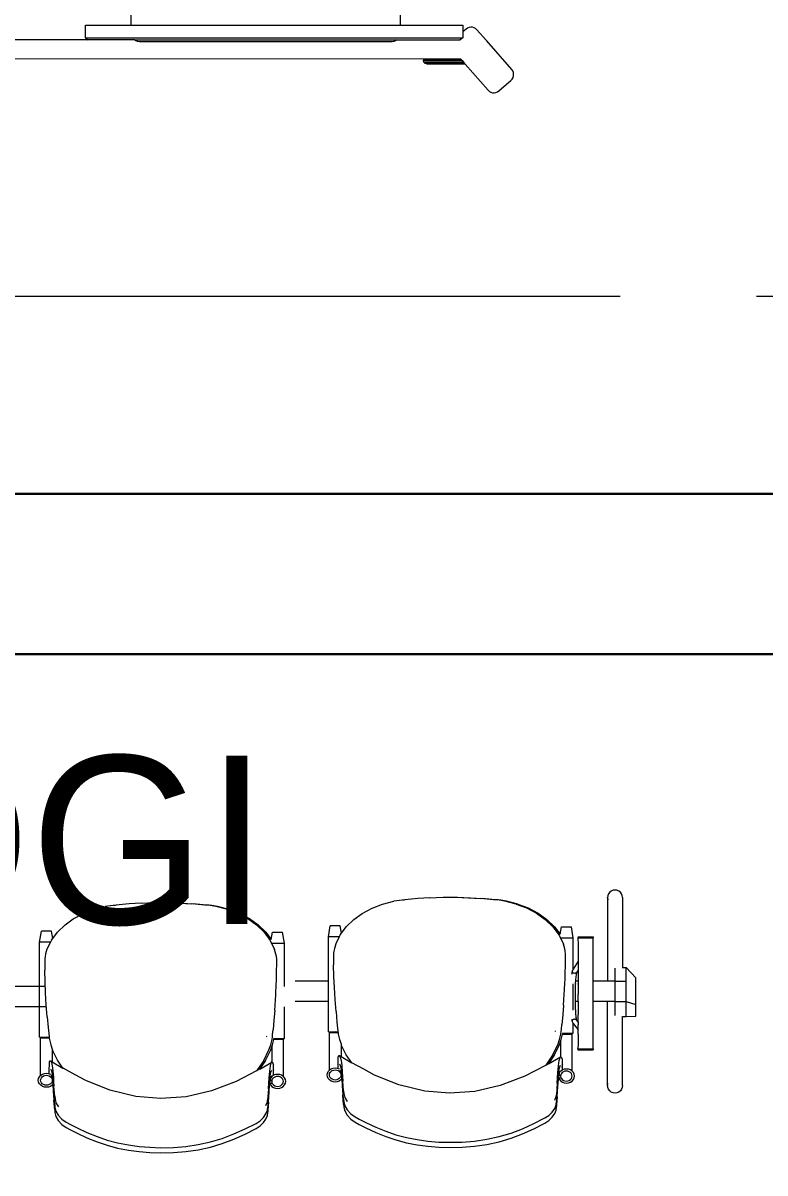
# Model space of a CAD drawing. Header units: millimetres. Extents: x -280308 to 6402717, y -14 to 2073074.
# Drawn here: x -2904 to -1432, y 342634 to 344916 of the extents above; entities that cross this region are included whole.
import ezdxf
from ezdxf.enums import TextEntityAlignment as Align

# ---------------------------------------------------------------- set-up
doc = ezdxf.new("R2010")
doc.units = ezdxf.units.MM
doc.linetypes.add('ACAD_ISO08W100', pattern=[36, 24, -3, 6, -3])
doc.linetypes.add('DASHED2', pattern=[0.375, 0.25, -0.125])
doc.layers.get('0').update_dxf_attribs({"lineweight": 0})
doc.layers.add('-P-ABK', color=7, linetype='Continuous', lineweight=30, true_color=0x05ffff)
doc.layers.add('P-AKT', color=7, linetype='Continuous', lineweight=30, true_color=0xfe0101)
for name, color, linetype, lineweight in [('A-ANNOTATION', 144, 'Continuous', 0), ('A-Furn', 250, 'Continuous', 0), ('A-FURN-EQPM', 177, 'Continuous', 0)]:
    doc.layers.add(name, color=color, linetype=linetype, lineweight=lineweight)
doc.layers.add('A-TEXT', color=254, linetype='Continuous')
doc.styles.add('Annotative', font='arial.ttf', dxfattribs={"height": 1.25})
doc.styles.get("Standard").update_dxf_attribs({"font": 'arial.ttf'})

# ---------------------------------------------------------------- blocks, each defined once
blk = doc.blocks.new('*U539')
at = {"layer": 'A-ANNOTATION', "linetype": 'ACAD_ISO08W100', "ltscale": 0.25}
blk.add_lwpolyline([(0, -7.6411), (0, -228.3482)], dxfattribs=at)
at = {"layer": 'A-TEXT'}
blk.add_attdef('N', text='', height=0.9, dxfattribs=at).set_placement((0, 2.75), align=Align.MIDDLE_CENTER)
blk = doc.blocks.new('A$Cf37525da')
at = {"color": 124, "xscale": -360.0000000000001, "yscale": 360.0000000000001, "zscale": 360.0000000000001, "rotation": 270}
blk.add_blockref('*U539', (4643.8, -5900), dxfattribs=at)
blk = doc.blocks.new('A$C89b419f8')
at = {"color": 0, "linetype": 'ByBlock', "lineweight": -2}
for p, q in [((597.2, 268), (597.2, 240.9)), ((1130.4, 240.9), (1130.4, 268)), ((425.8, 210), (444.7, 231.6)), ((444.7, 231.6), (447.3, 233.9)), ((447.3, 233.9), (450.3, 235.6)), ((450.3, 235.6), (453.5, 236.6)), ((453.5, 236.6), (456.9, 236.8)), ((456.9, 236.8), (460.2, 236.3)), ((460.2, 236.3), (463.4, 235)), ((463.4, 235), (466.3, 233)), ((466.3, 233), (472.7, 227.4)), ((597.2, 240.9), (472.7, 240.9)), ((472.7, 240.9), (472.7, 227.4)), ((1130.4, 240.9), (597.2, 240.9)), ((1221.1, 240.9), (1130.4, 240.9)), ((1221.1, 215.5), (1221.1, 240.9)), ((375.7, 152.7), (425.2, 209.3)), ((425.2, 209.4), (425.8, 210)), ((425.3, 209.4), (425.2, 209.4)), ((425.2, 209.3), (425.2, 209.4)), ((425.2, 209.3), (425.3, 209.4)), ((425.3, 209.4), (425.8, 210)), ((472.7, 227.4), (472.7, 215.5)), ((472.7, 215.5), (478, 211.3)), ((1221.1, 215.5), (472.7, 215.5)), ((603.3, 211.3), (478, 211.3)), ((603.3, 211.3), (606.1, 209.5)), ((1124.3, 211.3), (603.3, 211.3)), ((606.1, 209.5), (609.5, 208.3)), ((609.5, 208.3), (613.1, 207.9)), ((613.1, 207.9), (1114.4, 207.9)), ((1114.4, 207.9), (1118.1, 208.3)), ((1118.1, 208.3), (1121.5, 209.5)), ((1121.5, 209.5), (1124.3, 211.3)), ((1124.3, 211.3), (1215.8, 211.3)), ((1216.2, 211.6), (1215.8, 211.3)), ((1221.1, 215.5), (1216.2, 211.6)), ((1216.2, 211.6), (1687.4, 211.6)), ((467.8, 163.1), (422.7, 111.6)), ((468.5, 163.9), (467.8, 163.1)), ((467.8, 163.1), (535.9, 163.1)), ((469.3, 164.8), (468.5, 163.9)), ((536.3, 163.9), (468.5, 163.9)), ((471.3, 167.1), (469.3, 164.8)), ((469.3, 164.8), (547.7, 164.8)), ((474.1, 170.3), (471.3, 167.1)), ((471.3, 167.1), (550, 167.1)), ((476.9, 173.5), (474.1, 170.3)), ((474.1, 170.3), (550.9, 170.3)), ((476.9, 173.5), (550, 173.5)), ((535.9, 163.1), (536.3, 163.9)), ((544.5, 163.9), (536.3, 163.9)), ((544.5, 163.9), (547.7, 164.8)), ((547.7, 164.8), (550, 167.1)), ((550, 173.5), (1691.4, 173.6)), ((550.9, 170.3), (550, 173.5)), ((550, 167.1), (550.9, 170.3)), ((371.9, 143.3), (372.4, 146.6)), ((372.2, 139.9), (371.9, 143.3)), ((373.1, 136.7), (372.2, 139.9)), ((372.4, 146.6), (373.7, 149.8)), ((373.7, 149.8), (375.7, 152.7)), ((374.8, 133.7), (373.1, 136.7)), ((377.2, 131.1), (374.8, 133.7)), ((401.1, 110.1), (377.2, 131.1)), ((404, 108.1), (401.1, 110.1)), ((407.2, 106.9), (404, 108.1)), ((410.5, 106.3), (407.2, 106.9)), ((413.9, 106.6), (410.5, 106.3)), ((417.1, 107.5), (413.9, 106.6)), ((420.1, 109.2), (417.1, 107.5)), ((422.7, 111.6), (420.1, 109.2))]:
    blk.add_line(p, q, dxfattribs=at)
blk = doc.blocks.new('kursi 2')
at = {"color": 0, "linetype": 'ByBlock', "lineweight": -2}
for p, q in [((149076.5, 69355.9), (149097.4, 69375.4)), ((149150.1, 69375.4), (149097.4, 69375.4)), ((149144, 69355.9), (149150.1, 69375.4)), ((149173.2, 69375.4), (149150.1, 69375.4)), ((149173.8, 69355.9), (149173.2, 69375.4)), ((148925, 69341.4), (148923.5, 69337.8)), ((148927.4, 69344.5), (148925, 69341.4)), ((148930.5, 69346.9), (148927.4, 69344.5)), ((148934.1, 69348.4), (148930.5, 69346.9)), ((148938, 69348.9), (148934.1, 69348.4)), ((148938, 69348.9), (149076.5, 69348.9)), ((149076.5, 69348.9), (149076.5, 69355.9)), ((149104, 69355.9), (149076.5, 69355.9)), ((149076.5, 69348.3), (149076.5, 69348.9)), ((149144, 69355.9), (149104, 69355.9)), ((149104, 69333.9), (149104, 69355.9)), ((149144, 69333.9), (149144, 69355.9)), ((149173.8, 69355.9), (149144, 69355.9)), ((149173.8, 69348.9), (149173.7, 69348.9)), ((149173.8, 69348.9), (149173.8, 69355.9)), ((149311, 69348.9), (149173.8, 69348.9)), ((149173.8, 69346.9), (149173.8, 69347)), ((149311, 69348.9), (149314.9, 69348.4)), ((149314.9, 69348.4), (149318.5, 69346.9)), ((149318.5, 69346.9), (149321.6, 69344.5)), ((149321.6, 69344.5), (149324, 69341.4)), ((149324, 69341.4), (149325.5, 69337.8)), ((148923.5, 69337.8), (148923, 69333.9)), ((148923, 69333.9), (148923.5, 69330)), ((148923.5, 69330), (148925, 69326.4)), ((148925, 69326.4), (148927.4, 69323.3)), ((148927.4, 69323.3), (148930.5, 69320.9)), ((148930.5, 69320.9), (148934.1, 69319.4)), ((148934.1, 69319.4), (148938, 69318.9)), ((148934.7, 69319.4), (148938.3, 69318.9)), ((148938.3, 69318.9), (148938, 69318.9)), ((148938.3, 69318.9), (148938.5, 69318.9)), ((148938.3, 69318.9), (148938.3, 69318.9)), ((148938.5, 69318.9), (148942.4, 69319.4)), ((148938.5, 69318.9), (148941.9, 69319.4)), ((148938.5, 69318.9), (149104, 69318.9)), ((149104, 69333.9), (149077.8, 69333.9)), ((149144, 69333.9), (149104, 69333.9)), ((149104, 69333.9), (149104, 69318.9)), ((149104, 69318.9), (149104, 69290.5)), ((149144, 69333.9), (149144, 69318.9)), ((149172.1, 69333.9), (149144, 69333.9)), ((149144, 69318.9), (149144, 69290.5)), ((149310.5, 69318.9), (149144, 69318.9)), ((149310.5, 69318.9), (149306.6, 69319.4)), ((149310.5, 69318.9), (149307.1, 69319.4)), ((149310.5, 69318.9), (149310.7, 69318.9)), ((149314.4, 69319.4), (149310.7, 69318.9)), ((149311, 69318.9), (149310.7, 69318.9)), ((149310.7, 69318.9), (149310.7, 69318.9)), ((149314.9, 69319.4), (149311, 69318.9)), ((149318.5, 69320.9), (149314.9, 69319.4)), ((149321.6, 69323.3), (149318.5, 69320.9)), ((149324, 69326.4), (149321.6, 69323.3)), ((149325.5, 69330), (149324, 69326.4)), ((149325.5, 69337.8), (149326, 69333.9)), ((149326, 69333.9), (149325.5, 69330)), ((149016.1, 69290.4), (149016.2, 69290.4)), ((149016.1, 69260.5), (149016.1, 69290.4)), ((149016.3, 69290.4), (149016.2, 69290.4)), ((149016.3, 69290.4), (149016.5, 69290.4)), ((149016.5, 69290.4), (149016.7, 69290.4)), ((149017.3, 69290.3), (149016.7, 69290.4)), ((149017.3, 69290.3), (149017.6, 69290.3)), ((149029.4, 69290.4), (149017.6, 69290.3)), ((149017.6, 69260.5), (149017.6, 69290.3)), ((149104, 69290.5), (149029.4, 69290.4)), ((149144, 69290.5), (149104, 69290.5)), ((149238, 69290.4), (149144, 69290.5)), ((149238, 69290.4), (149238.6, 69290.4)), ((149238, 69260.5), (149238, 69290.4)), ((149238.6, 69290.4), (149239.1, 69290.4)), ((149239.4, 69290.3), (149239.1, 69290.4)), ((149239.4, 69290.4), (149239.7, 69290.3)), ((149239.4, 69290.3), (149239.4, 69290.4)), ((149239.7, 69290.3), (149239.8, 69290.3)), ((149239.8, 69260.4), (149239.8, 69290.3)), ((149018.1, 69251.1), (148996.1, 69247.3)), ((149016.2, 69260.5), (149016.1, 69260.5)), ((149016.2, 69260.5), (149016.3, 69260.5)), ((149016.2, 69260.5), (149016.2, 69260.5)), ((149016.3, 69260.5), (149016.5, 69260.5)), ((149016.5, 69260.5), (149016.7, 69260.5)), ((149016.7, 69260.5), (149016.8, 69260.5)), ((149016.8, 69260.5), (149017.1, 69260.5)), ((149017.1, 69260.5), (149017.3, 69260.4)), ((149017.3, 69260.4), (149017.6, 69260.5)), ((149017.6, 69260.5), (149017.8, 69260.4)), ((149017.8, 69260.4), (149018.9, 69260.4)), ((149080.3, 69251.1), (149018.1, 69251.1)), ((149018.1, 69226.2), (149018.1, 69251.1)), ((149018.9, 69260.4), (149029.4, 69260.5)), ((149029.4, 69260.5), (149030.8, 69260.5)), ((149030.8, 69260.5), (149049, 69260.5)), ((149049, 69260.5), (149050, 69260.5)), ((149050, 69260.5), (149063.9, 69260.5)), ((149063.9, 69260.5), (149063.9, 69260.5)), ((149063.9, 69260.5), (149080.3, 69251.1)), ((149063.9, 69260.5), (149068.8, 69260.5)), ((149069.6, 69260.5), (149068.8, 69260.5)), ((149069.6, 69260.5), (149081.8, 69260.6)), ((149080.3, 69251.1), (149082.7, 69249.8)), ((149081.8, 69260.6), (149081.8, 69260.5)), ((149081.8, 69260.5), (149089, 69260.6)), ((149081.8, 69260.5), (149086.2, 69258)), ((149083.6, 69249.4), (149082.7, 69249.8)), ((149086.4, 69250), (149085.5, 69249.5)), ((149086.2, 69258), (149086.9, 69257.8)), ((149086.2, 69258), (149086.6, 69257.8)), ((149087.2, 69250.7), (149086.4, 69250)), ((149086.6, 69257.8), (149087.3, 69257.1)), ((149086.9, 69257.8), (149088.4, 69257.3)), ((149087.8, 69251.7), (149087.2, 69250.7)), ((149087.3, 69257.1), (149087.9, 69256.2)), ((149088.2, 69252.8), (149087.8, 69251.7)), ((149087.9, 69256.2), (149088.2, 69255.1)), ((149088.2, 69255.1), (149088.3, 69254)), ((149088.3, 69254), (149088.2, 69252.8)), ((149088.4, 69257.3), (149090.2, 69257)), ((149089.5, 69260.5), (149089, 69260.6)), ((149089.5, 69260.5), (149104, 69260.6)), ((149090.2, 69257), (149092.2, 69256.6)), ((149092.2, 69256.6), (149094.5, 69256.3)), ((149094.5, 69256.3), (149096.9, 69256)), ((149096.9, 69256), (149099.6, 69255.7)), ((149099.6, 69255.7), (149102.5, 69255.5)), ((149102.5, 69255.5), (149104, 69255.4)), ((149104, 69260.6), (149104, 69255.4)), ((149104, 69260.6), (149109.3, 69260.6)), ((149104, 69255.4), (149105.4, 69255.3)), ((149108.5, 69255.2), (149105.4, 69255.3)), ((149108.5, 69255.2), (149111.5, 69255.1)), ((149161.2, 69251.1), (149109.1, 69251.1)), ((149109.5, 69260.6), (149109.3, 69260.6)), ((149109.5, 69260.6), (149129.6, 69260.6)), ((149111.5, 69255.1), (149114.8, 69255.1)), ((149114.8, 69255.1), (149144, 69255.1)), ((149129.6, 69260.6), (149129.7, 69260.6)), ((149144, 69260.6), (149129.7, 69260.6)), ((149144, 69260.6), (149144, 69255.1)), ((149144, 69260.6), (149149.6, 69260.5)), ((149144, 69255.1), (149155.7, 69255.1)), ((149149.6, 69260.5), (149150, 69260.6)), ((149150, 69260.6), (149169.6, 69260.5)), ((149155.7, 69255.1), (149158.9, 69255.1)), ((149158.9, 69255.1), (149161.8, 69255.2)), ((149161.8, 69255.2), (149164.8, 69255.3)), ((149164.8, 69255.3), (149167.6, 69255.5)), ((149167.6, 69255.5), (149170.3, 69255.7)), ((149169.6, 69260.5), (149170.2, 69260.6)), ((149185.6, 69260.5), (149170.2, 69260.6)), ((149170.3, 69255.7), (149172.9, 69256)), ((149172.9, 69256), (149175.2, 69256.3)), ((149175.2, 69256.3), (149177.3, 69256.6)), ((149177.3, 69256.6), (149179.2, 69257)), ((149179.2, 69257), (149180.8, 69257.3)), ((149179.5, 69254.7), (149179.4, 69253.5)), ((149179.4, 69253.5), (149179.6, 69252.3)), ((149179.9, 69255.8), (149179.5, 69254.7)), ((149179.6, 69252.3), (149180, 69251.2)), ((149180.4, 69256.7), (149179.9, 69255.8)), ((149180, 69251.2), (149180.6, 69250.3)), ((149181.2, 69257.3), (149180.4, 69256.7)), ((149180.6, 69250.3), (149181.4, 69249.5)), ((149180.8, 69257.3), (149181.5, 69257.6)), ((149181.2, 69257.3), (149181.5, 69257.6)), ((149181.5, 69257.6), (149185.6, 69260.5)), ((149185.1, 69249.3), (149187.6, 69251.1)), ((149185.6, 69260.5), (149189.3, 69260.5)), ((149185.6, 69260.5), (149185.6, 69260.5)), ((149187.6, 69251.1), (149200.5, 69260.5)), ((149206.8, 69251.1), (149187.6, 69251.1)), ((149189.3, 69260.5), (149190.2, 69260.5)), ((149200.5, 69260.5), (149190.2, 69260.5)), ((149200.6, 69260.5), (149200.5, 69260.5)), ((149208.7, 69260.5), (149200.6, 69260.5)), ((149206.8, 69230.1), (149206.8, 69251.1)), ((149208.7, 69260.5), (149209.9, 69260.5)), ((149209.9, 69260.5), (149227.6, 69260.5)), ((149227.6, 69260.5), (149229.2, 69260.5)), ((149229.2, 69260.5), (149236.5, 69260.4)), ((149236.5, 69260.4), (149237.3, 69260.4)), ((149237.9, 69260.4), (149237.3, 69260.4)), ((149238, 69260.5), (149237.9, 69260.4)), ((149238, 69260.5), (149238.5, 69260.4)), ((149238.5, 69260.4), (149238.6, 69260.5)), ((149238.6, 69260.5), (149239, 69260.4)), ((149239, 69260.4), (149239.1, 69260.5)), ((149239.1, 69260.5), (149239.4, 69260.4)), ((149239.4, 69260.5), (149239.7, 69260.4)), ((149239.4, 69260.4), (149239.4, 69260.5)), ((149239.7, 69260.4), (149239.8, 69260.4)), ((149285.3, 69251.4), (149282.5, 69248.9)), ((149288.6, 69253), (149285.3, 69251.4)), ((149292.3, 69253.5), (149288.6, 69253)), ((149295.9, 69253), (149292.3, 69253.5)), ((149299.3, 69251.4), (149295.9, 69253)), ((149302.2, 69248.8), (149299.3, 69251.4)), ((148996.1, 69227.5), (148996.1, 69247.3)), ((149010.7, 69225), (148996.1, 69227.5)), ((149012.4, 69222.9), (149030.6, 69231.5)), ((149039.7, 69234.1), (149030.6, 69231.5)), ((149044.4, 69235.1), (149039.7, 69234.1)), ((149049.3, 69235.8), (149044.4, 69235.1)), ((149054.4, 69235.8), (149049.3, 69235.8)), ((149059.5, 69235.7), (149054.4, 69235.8)), ((149063, 69235.6), (149059.5, 69235.7)), ((149069.7, 69235.6), (149063, 69235.6)), ((149090.9, 69235), (149069.7, 69235.6)), ((149084.5, 69249.3), (149083.6, 69249.4)), ((149083.6, 69249.4), (149084.9, 69248.9)), ((149085.5, 69249.5), (149084.5, 69249.3)), ((149084.9, 69248.9), (149086.4, 69248.4)), ((149086.4, 69248.4), (149088.3, 69248)), ((149088.3, 69248), (149090.4, 69247.6)), ((149101.2, 69234.7), (149090.9, 69235)), ((149106.4, 69234.5), (149101.2, 69234.7)), ((149111.6, 69234.2), (149106.4, 69234.5)), ((149116.4, 69234), (149111.6, 69234.2)), ((149121.1, 69233.8), (149116.4, 69234)), ((149130.5, 69233.3), (149121.1, 69233.8)), ((149151.2, 69231.8), (149130.5, 69233.3)), ((149151.2, 69231.8), (149170.4, 69230.3)), ((149170.4, 69230.3), (149189.9, 69228.5)), ((149179.1, 69247.6), (149181.1, 69248)), ((149181.1, 69248), (149182.8, 69248.4)), ((149181.4, 69249.5), (149182.3, 69249)), ((149182.3, 69249), (149183.3, 69248.8)), ((149182.8, 69248.4), (149184.2, 69248.9)), ((149183.3, 69248.8), (149184.2, 69248.9)), ((149184.2, 69248.9), (149185.1, 69249.3)), ((149199.3, 69227.5), (149189.9, 69228.5)), ((149204, 69227), (149199.3, 69227.5)), ((149208.8, 69226.4), (149204, 69227)), ((149208.7, 69237.4), (149206.8, 69237.4)), ((149208.7, 69234.5), (149206.8, 69237.4)), ((149208.7, 69229.9), (149206.8, 69230.1)), ((149206.8, 69230), (149206.8, 69230.1)), ((149282.5, 69248.9), (149208.7, 69248.9)), ((149208.7, 69229.9), (149208.7, 69248.9)), ((149208.8, 69229.9), (149208.7, 69229.9)), ((149214.2, 69228.7), (149208.8, 69229.9)), ((149219.5, 69227.3), (149214.2, 69228.7)), ((149223.4, 69225.9), (149219.5, 69227.3)), ((149254.3, 69226.7), (149255.5, 69227.6)), ((149255.5, 69227.6), (149257.1, 69228.6)), ((149257.1, 69228.6), (149258.8, 69229.4)), ((149269.6, 69229.4), (149258.8, 69229.4)), ((149268, 69228.6), (149269.6, 69229.4)), ((149275.5, 69229.3), (149269.6, 69229.4)), ((149269.6, 69229.4), (149269.7, 69229.4)), ((149280.2, 69229.4), (149269.7, 69229.4)), ((149278.7, 69241.6), (149278.3, 69237.4)), ((149278.3, 69237.4), (149278.7, 69233.3)), ((149280.1, 69245.5), (149278.7, 69241.6)), ((149278.7, 69233.3), (149280.1, 69229.4)), ((149282.4, 69248.8), (149280.1, 69245.5)), ((149280.1, 69229.4), (149280.2, 69229.4)), ((149280.2, 69229.4), (149282.4, 69226.1)), ((149282.6, 69240.4), (149282.3, 69237.4)), ((149282.3, 69237.4), (149282.6, 69234.5)), ((149282.5, 69248.9), (149282.4, 69248.8)), ((149283.6, 69243.2), (149282.6, 69240.4)), ((149282.6, 69234.5), (149283.6, 69231.7)), ((149285.2, 69245.6), (149283.6, 69243.2)), ((149283.6, 69231.7), (149285.2, 69229.3)), ((149287.3, 69247.4), (149285.2, 69245.6)), ((149285.2, 69229.3), (149287.3, 69227.5)), ((149289.7, 69248.5), (149287.3, 69247.4)), ((149287.3, 69227.5), (149289.7, 69226.3)), ((149292.3, 69248.9), (149289.7, 69248.5)), ((149294.8, 69248.5), (149292.3, 69248.9)), ((149297.3, 69247.4), (149294.8, 69248.5)), ((149295.9, 69226.8), (149297.3, 69227.5)), ((149299.3, 69245.6), (149297.3, 69247.4)), ((149297.3, 69227.5), (149299.3, 69229.3)), ((149300.9, 69243.2), (149299.3, 69245.6)), ((149299.3, 69229.3), (149300.9, 69231.7)), ((149301.9, 69240.4), (149300.9, 69243.2)), ((149300.9, 69231.7), (149301.9, 69234.5)), ((149302.3, 69237.4), (149301.9, 69240.4)), ((149301.9, 69234.5), (149302.3, 69237.4)), ((149304.4, 69245.5), (149302.2, 69248.8)), ((149302.2, 69226.1), (149304.4, 69229.4)), ((149305.8, 69241.6), (149304.4, 69245.5)), ((149304.4, 69229.4), (149305.8, 69233.3)), ((149306.3, 69237.4), (149305.8, 69241.6)), ((149305.8, 69233.3), (149306.3, 69237.4)), ((148981.5, 69198.9), (148995.9, 69214)), ((148981.5, 69195.5), (148995.9, 69210.6)), ((148995.9, 69214), (149010.7, 69225)), ((148995.9, 69210.6), (149012.4, 69222.9)), ((149010.7, 69225), (149010.7, 69225)), ((149203.9, 69216.6), (149203.2, 69215.5)), ((149214.2, 69225.2), (149208.8, 69226.4)), ((149219.5, 69223.8), (149214.2, 69225.2)), ((149229.9, 69220.3), (149219.5, 69223.8)), ((149229.9, 69223.8), (149223.4, 69225.9)), ((149223.4, 69225.9), (149253.7, 69225.9)), ((149250.9, 69213.5), (149229.9, 69223.8)), ((149250.9, 69210.1), (149229.9, 69220.3)), ((149250.9, 69213.5), (149267.9, 69201.9)), ((149250.9, 69210.1), (149268.7, 69197.8)), ((149253.7, 69226), (149254.3, 69226.7)), ((149255.2, 69225), (149253.7, 69226)), ((149253.7, 69225.9), (149253.7, 69226)), ((149267.8, 69202), (149253.7, 69225.9)), ((149261.1, 69223.4), (149255.2, 69225)), ((149271.6, 69221.8), (149261.1, 69223.4)), ((149270.4, 69225.9), (149270.4, 69226)), ((149271.9, 69224.9), (149270.4, 69225.9)), ((149286, 69220.7), (149271.6, 69221.8)), ((149277.7, 69223.3), (149271.9, 69224.9)), ((149288.3, 69221.7), (149277.7, 69223.3)), ((149282.6, 69224.9), (149281.1, 69226)), ((149282.4, 69226.1), (149284.1, 69224.5)), ((149284.1, 69224.5), (149282.6, 69224.9)), ((149288.4, 69223.3), (149284.1, 69224.5)), ((149295.9, 69220), (149286, 69220.7)), ((149302.7, 69220.6), (149288.3, 69221.7)), ((149289.6, 69223.1), (149288.4, 69223.3)), ((149291.5, 69225.8), (149289.6, 69223.1)), ((149295.9, 69222.2), (149289.6, 69223.1)), ((149289.7, 69226.3), (149292.3, 69225.9)), ((149292.3, 69225.9), (149292.3, 69226.8)), ((149292.3, 69225.9), (149294.8, 69226.3)), ((149294.8, 69226.3), (149295.9, 69226.8)), ((149295.9, 69222.2), (149295.9, 69226.8)), ((149296.3, 69222.1), (149295.9, 69222.2)), ((149306.6, 69219.2), (149295.9, 69220)), ((149296.3, 69222.1), (149299.3, 69223.5)), ((149298.9, 69221.7), (149296.3, 69222.1)), ((149313.2, 69220.6), (149298.9, 69221.7)), ((149299.3, 69223.5), (149302.2, 69226.1)), ((149312.6, 69219.9), (149302.7, 69220.6)), ((149306.6, 69219.2), (149329.2, 69217.5)), ((149323.3, 69219.1), (149312.6, 69219.9)), ((149323.1, 69219.9), (149313.2, 69220.6)), ((149333.7, 69219.1), (149323.1, 69219.9)), ((149323.3, 69219.1), (149345.9, 69217.4)), ((149332.8, 69217.2), (149329.2, 69217.5)), ((149339.8, 69214.4), (149332.8, 69217.2)), ((149333.7, 69219.1), (149356.3, 69217.4)), ((149349.5, 69217.1), (149345.9, 69217.4)), ((149356.4, 69214.3), (149349.5, 69217.1)), ((149359.9, 69217.1), (149356.3, 69217.4)), ((149363.6, 69209.5), (149356.4, 69214.3)), ((149366.8, 69214.3), (149359.9, 69217.1)), ((149370.2, 69202.9), (149363.6, 69209.5)), ((149373.9, 69209.5), (149366.8, 69214.3)), ((149380.5, 69202.9), (149373.9, 69209.5)), ((148958.5, 69161.7), (148969.1, 69181.7)), ((148969.1, 69181.7), (148981.5, 69198.9)), ((148969.1, 69178.2), (148981.5, 69195.5)), ((149267.8, 69202), (149267.9, 69201.9)), ((149267.9, 69201.9), (149271.1, 69195.7)), ((149268.7, 69197.8), (149271.1, 69195.7)), ((149271.1, 69195.7), (149292.1, 69155)), ((149375.4, 69194.9), (149370.2, 69202.9)), ((149386.3, 69173), (149375.4, 69194.9)), ((149385.8, 69194.9), (149380.5, 69202.9)), ((149396.6, 69173), (149385.8, 69194.9)), ((148950.8, 69141.4), (148958.5, 69161.7)), ((148958.5, 69158.2), (148969.1, 69178.2)), ((149396.6, 69150.5), (149386.3, 69173)), ((149406.9, 69150.5), (149396.6, 69173)), ((148950.8, 69141.4), (148945, 69118.4)), ((148950.8, 69137.9), (148945, 69115)), ((148950.8, 69137.9), (148958.5, 69158.2)), ((149292.1, 69155), (149311.2, 69106)), ((149405.3, 69127.6), (149396.6, 69150.5)), ((149415.6, 69127.6), (149406.9, 69150.5)), ((148945, 69118.4), (148943.3, 69107.3)), ((148945, 69115), (148943.3, 69103.9)), ((149412.3, 69104.2), (149405.3, 69127.6)), ((149422.6, 69104.2), (149415.6, 69127.6)), ((148942.3, 69096.2), (148941.6, 69089.8)), ((148942.3, 69092.7), (148941.6, 69086.4)), ((148942.7, 69101.8), (148942.3, 69096.2)), ((148942.7, 69098.3), (148942.3, 69092.7)), ((148943.3, 69107.3), (148942.7, 69101.8)), ((148943.3, 69103.9), (148942.7, 69098.3)), ((149311.2, 69106), (149322.5, 69056)), ((149417.6, 69079.8), (149412.3, 69104.2)), ((149427.9, 69079.8), (149422.6, 69104.2)), ((148938.2, 69047), (148939.7, 69070.6)), ((148938.2, 69043.5), (148939.7, 69067.2)), ((148940.9, 69083.4), (148939.7, 69070.6)), ((148940.9, 69080), (148939.7, 69067.2)), ((148941.6, 69089.8), (148940.9, 69083.4)), ((148941.6, 69086.4), (148940.9, 69080)), ((149421.2, 69055.4), (149417.6, 69079.8)), ((149431.5, 69055.4), (149427.9, 69079.8)), ((148937.3, 69021.5), (148938.2, 69047)), ((149322.5, 69056), (149326, 69005.5)), ((149423.2, 69030.8), (149421.2, 69055.4)), ((149433.5, 69030.8), (149431.5, 69055.4)), ((148937.3, 69018), (148938.2, 69043.5)), ((148937.3, 69018), (148937.3, 69021.5)), ((149423.7, 69006), (149423.2, 69030.8)), ((149434, 69006), (149433.5, 69030.8)), ((148937.3, 68996.5), (148937.3, 69018)), ((149326, 69005.5), (149322, 68956.4)), ((149423.1, 68984.4), (149423.7, 69006)), ((149433.4, 68984.4), (149434, 69006)), ((148937.3, 68996.4), (148937.3, 68996.5)), ((148937.3, 68993), (148937.3, 68996.4)), ((148938.2, 68966.8), (148937.3, 68993)), ((149421.3, 68962.9), (149423.1, 68984.4)), ((149431.6, 68962.9), (149433.4, 68984.4)), ((148938.2, 68966.8), (148939.8, 68942.8)), ((149322, 68956.4), (149309.6, 68904.8)), ((149418.3, 68941.5), (149421.3, 68962.9)), ((149428.6, 68941.5), (149431.6, 68962.9)), ((148939.8, 68942.8), (148941, 68929.9)), ((149414.1, 68920.1), (149418.3, 68941.5)), ((149424.4, 68920.1), (149428.6, 68941.5)), ((148941, 68929.9), (148941.7, 68923.4)), ((148941.7, 68923.4), (148942.5, 68917)), ((148942.5, 68917), (148942.9, 68911.6)), ((148942.7, 68917.1), (148942.9, 68915)), ((148942.9, 68915), (148943.1, 68912.7)), ((148942.9, 68911.6), (148943.5, 68906.1)), ((149408.6, 68899.4), (149414.1, 68920.1)), ((149418.9, 68899.4), (149424.4, 68920.1)), ((148943.5, 68906.1), (148945.2, 68895.2)), ((148951, 68872.5), (148945.2, 68895.2)), ((149309.6, 68904.8), (149290.2, 68857)), ((149401.7, 68879.2), (149408.6, 68899.4)), ((149412, 68879.2), (149418.9, 68899.4)), ((148958.9, 68852.1), (148951, 68872.5)), ((149393.6, 68859.4), (149401.7, 68879.2)), ((149403.9, 68859.4), (149412, 68879.2)), ((148969.5, 68832.2), (148958.9, 68852.1)), ((149290.2, 68857), (149278.8, 68835.6)), ((149381.2, 68833.1), (149384.5, 68839.8)), ((149384.5, 68839.8), (149393.6, 68859.4)), ((149391.5, 68833.1), (149394.8, 68839.8)), ((149394.8, 68839.8), (149403.9, 68859.4)), ((148981.3, 68815.9), (148969.5, 68832.2)), ((149278.8, 68835.6), (149266.2, 68812)), ((149367.3, 68809.5), (149373.4, 68818.2)), ((149373.4, 68818.2), (149377.9, 68826.6)), ((149377.7, 68809.5), (149383.7, 68818.2)), ((149377.9, 68826.6), (149381.2, 68833.1)), ((149383.7, 68818.2), (149388.2, 68826.6)), ((149388.2, 68826.6), (149391.5, 68833.1)), ((148996.1, 68800.5), (148981.3, 68815.9)), ((149008.4, 68791.3), (148996.1, 68800.5)), ((149249.9, 68800.6), (149229.9, 68790.9)), ((149266, 68811.5), (149249.9, 68800.6)), ((149253.2, 68790.4), (149266, 68811.5)), ((149266, 68811.5), (149266.2, 68812)), ((149292.8, 68793.2), (149302, 68793.8)), ((149321.4, 68795.3), (149302, 68793.8)), ((149309.5, 68793.1), (149318.6, 68793.7)), ((149338.1, 68795.2), (149318.6, 68793.7)), ((149320, 68793.1), (149329.1, 68793.7)), ((149321.4, 68795.3), (149326.5, 68795.9)), ((149326.5, 68795.9), (149334.4, 68797.7)), ((149348.5, 68795.2), (149329.1, 68793.7)), ((149334.4, 68797.7), (149342.8, 68802.5)), ((149338.1, 68795.2), (149343.2, 68795.8)), ((149343.2, 68795.8), (149351.1, 68797.6)), ((149348.5, 68795.2), (149353.6, 68795.8)), ((149351.1, 68797.6), (149359.5, 68802.4)), ((149353.6, 68795.8), (149361.5, 68797.6)), ((149359.5, 68802.4), (149367.3, 68809.5)), ((149361.5, 68797.6), (149369.8, 68802.4)), ((149369.8, 68802.4), (149377.7, 68809.5)), ((149008.4, 68791.3), (148993.8, 68788.8)), ((148993.8, 68788.8), (148993.8, 68769)), ((149011.6, 68788.9), (149008.4, 68791.3)), ((149011.6, 68788.9), (149015.8, 68786.8)), ((149015.8, 68786.8), (149029.8, 68779.9)), ((149015.8, 68786.8), (149015.8, 68765.2)), ((149029.8, 68779.9), (149039.3, 68777.1)), ((149039.3, 68777.1), (149044.2, 68776.1)), ((149044.2, 68776.1), (149049.1, 68775.4)), ((149049.1, 68775.4), (149054.7, 68775.5)), ((149054.7, 68775.5), (149060.2, 68775.5)), ((149060.2, 68775.5), (149071.3, 68775.7)), ((149094.7, 68776.4), (149071.3, 68775.7)), ((149116.7, 68777.3), (149094.7, 68776.4)), ((149140.3, 68778.7), (149116.7, 68777.3)), ((149163.8, 68780.4), (149140.3, 68778.7)), ((149163.8, 68780.4), (149185.5, 68782.2)), ((149185.5, 68782.2), (149197.2, 68783.5)), ((149197.2, 68783.5), (149203.1, 68784.1)), ((149203.1, 68784.1), (149204.5, 68784.3)), ((149204.5, 68784.3), (149206.4, 68784.5)), ((149204.5, 68765.2), (149204.5, 68784.3)), ((149206.4, 68781.8), (149204.5, 68778.9)), ((149206.4, 68778.9), (149204.5, 68778.9)), ((149206.4, 68784.5), (149208.9, 68784.8)), ((149206.4, 68784.5), (149206.4, 68767.4)), ((149208.9, 68784.8), (149214.3, 68786)), ((149214.3, 68786), (149219.6, 68787.5)), ((149219.6, 68787.5), (149228.3, 68790.4)), ((149228.3, 68790.4), (149229.9, 68790.9)), ((149228.3, 68790.4), (149253.2, 68790.4)), ((149251.3, 68786.5), (149251.5, 68787.5)), ((149253.1, 68785.1), (149251.3, 68786.5)), ((149251.5, 68787.5), (149253.2, 68790.4)), ((149251.5, 68787.5), (149254.7, 68788.8)), ((149253.9, 68784.9), (149253.1, 68785.1)), ((149255.2, 68784.7), (149253.9, 68784.9)), ((149254.7, 68788.8), (149261.3, 68790.5)), ((149271.8, 68784.6), (149255.2, 68784.7)), ((149261.3, 68790.5), (149271.4, 68791.8)), ((149268.2, 68787.5), (149271.4, 68788.8)), ((149268.2, 68787.5), (149268.2, 68787.5)), ((149271.4, 68791.8), (149284.2, 68792.6)), ((149271.4, 68788.8), (149278, 68790.4)), ((149273.2, 68784.7), (149271.8, 68784.6)), ((149273.2, 68784.7), (149271.9, 68784.7)), ((149277, 68784.7), (149273.2, 68784.7)), ((149276, 68778.9), (149276.4, 68783)), ((149276.4, 68774.7), (149276, 68778.9)), ((149276.4, 68783), (149277, 68784.7)), ((149277.8, 68770.8), (149276.4, 68774.7)), ((149277, 68784.7), (149277.8, 68786.9)), ((149277.8, 68786.9), (149278.3, 68787.6)), ((149280.1, 68767.5), (149277.8, 68770.8)), ((149278, 68790.4), (149288, 68791.7)), ((149279.5, 68787.7), (149282.1, 68788.8)), ((149280, 68778.9), (149280.3, 68781.8)), ((149280.3, 68775.9), (149280, 68778.9)), ((149280.3, 68781.8), (149281.3, 68784.6)), ((149281.3, 68773.1), (149280.3, 68775.9)), ((149281.3, 68784.6), (149282.9, 68787)), ((149282.9, 68770.7), (149281.3, 68773.1)), ((149282.1, 68788.8), (149288.6, 68790.4)), ((149282.9, 68787), (149285, 68788.8)), ((149285, 68768.9), (149282.9, 68770.7)), ((149284.2, 68792.6), (149292.8, 68793.2)), ((149285, 68788.8), (149287.4, 68790)), ((149287.4, 68790), (149290, 68790.4)), ((149288, 68791.7), (149300.9, 68792.6)), ((149288.6, 68790.4), (149289.4, 68790.5)), ((149289.4, 68790.5), (149293.6, 68791)), ((149290, 68790.4), (149292.6, 68790)), ((149290, 68790.4), (149290, 68789.5)), ((149292.6, 68790), (149293.6, 68789.5)), ((149293.6, 68791), (149298.3, 68791.6)), ((149293.6, 68791), (149293.6, 68789.5)), ((149293.6, 68789.5), (149295, 68788.8)), ((149295, 68788.8), (149297, 68787)), ((149297, 68770.7), (149295, 68768.9)), ((149297, 68787), (149298.6, 68784.6)), ((149298.6, 68773.1), (149297, 68770.7)), ((149298.3, 68791.6), (149298.6, 68791.7)), ((149298.3, 68791.6), (149299.9, 68790.3)), ((149298.6, 68791.7), (149311.4, 68792.6)), ((149298.6, 68784.6), (149299.6, 68781.8)), ((149299.6, 68775.9), (149298.6, 68773.1)), ((149299.6, 68781.8), (149300, 68778.9)), ((149300, 68778.9), (149299.6, 68775.9)), ((149299.9, 68790.3), (149302.1, 68786.9)), ((149302.1, 68770.8), (149299.9, 68767.5)), ((149300.9, 68792.6), (149309.5, 68793.1)), ((149302.1, 68786.9), (149303.5, 68783)), ((149303.5, 68774.7), (149302.1, 68770.8)), ((149303.5, 68783), (149304, 68778.9)), ((149304, 68778.9), (149303.5, 68774.7)), ((149311.4, 68792.6), (149320, 68793.1)), ((149015.8, 68765.2), (148993.8, 68769)), ((149104, 68765.2), (149015.8, 68765.2)), ((149104, 68765.2), (149104, 68699.6)), ((149144, 68765.2), (149104, 68765.2)), ((149144, 68765.2), (149144, 68699.6)), ((149204.5, 68765.2), (149144, 68765.2)), ((149280.2, 68767.4), (149206.4, 68767.4)), ((149280.2, 68767.4), (149280.1, 68767.5)), ((149283, 68764.9), (149280.2, 68767.4)), ((149286.3, 68763.3), (149283, 68764.9)), ((149287.4, 68767.8), (149285, 68768.9)), ((149290, 68762.8), (149286.3, 68763.3)), ((149290, 68767.4), (149287.4, 68767.8)), ((149292.6, 68767.8), (149290, 68767.4)), ((149293.6, 68763.3), (149290, 68762.8)), ((149295, 68768.9), (149292.6, 68767.8)), ((149297, 68764.9), (149293.6, 68763.3)), ((149299.9, 68767.5), (149297, 68764.9)), ((149299.2, 68680.1), (149295.8, 68678.5)), ((149302.8, 68680.6), (149299.2, 68680.1)), ((149306.5, 68680.1), (149302.8, 68680.6)), ((149309.8, 68678.5), (149306.5, 68680.1)), ((149028.7, 68678.2), (149006.7, 68674.4)), ((149006.7, 68654.6), (149006.7, 68674.4)), ((149023, 68650), (149041.1, 68658.6)), ((149114.6, 68678.2), (149028.7, 68678.2)), ((149028.7, 68653.3), (149028.7, 68678.2)), ((149050.3, 68661.2), (149041.1, 68658.6)), ((149055, 68662.2), (149050.3, 68661.2)), ((149059.8, 68662.9), (149055, 68662.2)), ((149064.9, 68662.8), (149059.8, 68662.9)), ((149070, 68662.8), (149064.9, 68662.8)), ((149073.6, 68662.7), (149070, 68662.8)), ((149080.2, 68662.6), (149073.6, 68662.7)), ((149101.4, 68662.1), (149080.2, 68662.6)), ((149111.8, 68661.8), (149101.4, 68662.1)), ((149117, 68661.5), (149111.8, 68661.8)), ((149122.2, 68661.3), (149117, 68661.5)), ((149126.9, 68661.1), (149122.2, 68661.3)), ((149131.7, 68660.9), (149126.9, 68661.1)), ((149141.1, 68660.4), (149131.7, 68660.9)), ((149161.8, 68658.9), (149141.1, 68660.4)), ((149217.4, 68678.2), (149154.6, 68678.2)), ((149161.8, 68658.9), (149181, 68657.3)), ((149181, 68657.3), (149200.5, 68655.6)), ((149217.4, 68657.2), (149217.4, 68678.2)), ((149219.2, 68664.5), (149217.4, 68664.5)), ((149219.2, 68661.5), (149217.4, 68664.5)), ((149219.2, 68657), (149217.4, 68657.2)), ((149217.4, 68657.1), (149217.4, 68657.2)), ((149293.1, 68676), (149219.2, 68676)), ((149219.2, 68657), (149219.2, 68676)), ((149219.3, 68657), (149219.2, 68657)), ((149224.7, 68655.8), (149219.3, 68657)), ((149267.7, 68655.7), (149269.4, 68656.5)), ((149280.2, 68656.4), (149269.4, 68656.5)), ((149278.6, 68655.7), (149280.2, 68656.4)), ((149280.2, 68656.4), (149280.3, 68656.5)), ((149286, 68656.4), (149280.2, 68656.4)), ((149290.7, 68656.4), (149280.3, 68656.5)), ((149289.3, 68668.7), (149288.8, 68664.5)), ((149288.8, 68664.5), (149289.3, 68660.3)), ((149290.7, 68672.6), (149289.3, 68668.7)), ((149289.3, 68660.3), (149290.7, 68656.5)), ((149292.9, 68675.9), (149290.7, 68672.6)), ((149290.7, 68656.5), (149290.7, 68656.4)), ((149290.7, 68656.4), (149292.9, 68653.1)), ((149293.2, 68667.5), (149292.8, 68664.5)), ((149292.8, 68664.5), (149293.2, 68661.5)), ((149293.1, 68676), (149292.9, 68675.9)), ((149295.8, 68678.5), (149293.1, 68676)), ((149294.2, 68670.3), (149293.2, 68667.5)), ((149293.2, 68661.5), (149294.2, 68658.8)), ((149295.8, 68672.6), (149294.2, 68670.3)), ((149294.2, 68658.8), (149295.8, 68656.4)), ((149297.8, 68674.5), (149295.8, 68672.6)), ((149295.8, 68656.4), (149297.8, 68654.6)), ((149300.2, 68675.6), (149297.8, 68674.5)), ((149302.8, 68676), (149300.2, 68675.6)), ((149305.4, 68675.6), (149302.8, 68676)), ((149307.8, 68674.5), (149305.4, 68675.6)), ((149309.9, 68672.6), (149307.8, 68674.5)), ((149307.8, 68654.6), (149309.9, 68656.4)), ((149312.7, 68675.9), (149309.8, 68678.5)), ((149311.5, 68670.3), (149309.9, 68672.6)), ((149309.9, 68656.4), (149311.5, 68658.8)), ((149312.5, 68667.5), (149311.5, 68670.3)), ((149311.5, 68658.8), (149312.5, 68661.5)), ((149312.8, 68664.5), (149312.5, 68667.5)), ((149312.5, 68661.5), (149312.8, 68664.5)), ((149315, 68672.6), (149312.7, 68675.9)), ((149312.7, 68653.1), (149315, 68656.5)), ((149316.4, 68668.7), (149315, 68672.6)), ((149315, 68656.5), (149316.4, 68660.3)), ((149316.8, 68664.5), (149316.4, 68668.7)), ((149316.4, 68660.3), (149316.8, 68664.5)), ((148992, 68626), (149006.4, 68641.1)), ((148992, 68622.5), (149006.4, 68637.6)), ((149006.4, 68641.1), (149021.2, 68652.1)), ((149006.4, 68637.6), (149023, 68650)), ((149021.2, 68652.1), (149006.7, 68654.6)), ((149021.2, 68652.1), (149021.3, 68652.1)), ((149209.9, 68654.6), (149200.5, 68655.6)), ((149214.6, 68654.1), (149209.9, 68654.6)), ((149214.4, 68643.6), (149213.8, 68642.6)), ((149219.3, 68653.5), (149214.6, 68654.1)), ((149224.7, 68652.3), (149219.3, 68653.5)), ((149230, 68654.4), (149224.7, 68655.8)), ((149230, 68650.9), (149224.7, 68652.3)), ((149234, 68653), (149230, 68654.4)), ((149240.4, 68647.4), (149230, 68650.9)), ((149240.4, 68650.9), (149234, 68653)), ((149234, 68653), (149264.3, 68653)), ((149261.5, 68640.6), (149240.4, 68650.9)), ((149261.5, 68637.1), (149240.4, 68647.4)), ((149261.5, 68640.6), (149278.5, 68628.9)), ((149261.5, 68637.1), (149279.3, 68624.9)), ((149264.2, 68653.1), (149264.9, 68653.8)), ((149265.8, 68652.1), (149264.2, 68653.1)), ((149264.3, 68653), (149264.2, 68653.1)), ((149278.4, 68629.1), (149264.3, 68653)), ((149264.9, 68653.8), (149266.1, 68654.7)), ((149271.6, 68650.5), (149265.8, 68652.1)), ((149266.1, 68654.7), (149267.7, 68655.7)), ((149282.2, 68648.9), (149271.6, 68650.5)), ((149281, 68653), (149280.9, 68653)), ((149282.5, 68652), (149281, 68653)), ((149296.5, 68647.8), (149282.2, 68648.9)), ((149288.3, 68650.4), (149282.5, 68652)), ((149298.9, 68648.8), (149288.3, 68650.4)), ((149293.2, 68652), (149291.7, 68653)), ((149292.9, 68653.1), (149294.7, 68651.6)), ((149294.7, 68651.6), (149293.2, 68652)), ((149299, 68650.4), (149294.7, 68651.6)), ((149306.5, 68647.1), (149296.5, 68647.8)), ((149297.8, 68654.6), (149300.2, 68653.4)), ((149313.2, 68647.7), (149298.9, 68648.8)), ((149300.1, 68650.2), (149299, 68650.4)), ((149302, 68652.8), (149300.1, 68650.2)), ((149306.5, 68649.2), (149300.1, 68650.2)), ((149300.2, 68653.4), (149302.8, 68653)), ((149302.8, 68653), (149302.8, 68653.9)), ((149302.8, 68653), (149305.4, 68653.4)), ((149305.4, 68653.4), (149306.5, 68653.9)), ((149306.5, 68653.9), (149307.8, 68654.6)), ((149306.5, 68649.2), (149306.5, 68653.9)), ((149306.9, 68649.2), (149306.5, 68649.2)), ((149317.2, 68646.3), (149306.5, 68647.1)), ((149306.9, 68649.2), (149309.8, 68650.6)), ((149309.5, 68648.8), (149306.9, 68649.2)), ((149323.8, 68647.7), (149309.5, 68648.8)), ((149309.8, 68650.6), (149312.7, 68653.1)), ((149323.2, 68647), (149313.2, 68647.7)), ((149317.2, 68646.3), (149339.8, 68644.5)), ((149333.9, 68646.2), (149323.2, 68647)), ((149333.7, 68647), (149323.8, 68647.7)), ((149344.3, 68646.2), (149333.7, 68647)), ((149333.9, 68646.2), (149356.5, 68644.5)), ((149343.4, 68644.3), (149339.8, 68644.5)), ((149350.3, 68641.5), (149343.4, 68644.3)), ((149344.3, 68646.2), (149366.9, 68644.5)), ((149360.1, 68644.2), (149356.5, 68644.5)), ((149367, 68641.4), (149360.1, 68644.2)), ((149370.4, 68644.2), (149366.9, 68644.5)), ((149374.2, 68636.5), (149367, 68641.4)), ((149377.4, 68641.4), (149370.4, 68644.2)), ((149380.8, 68629.9), (149374.2, 68636.5)), ((149384.5, 68636.5), (149377.4, 68641.4)), ((149391.1, 68629.9), (149384.5, 68636.5)), ((148979.7, 68608.7), (148992, 68626)), ((148979.7, 68605.3), (148992, 68622.5)), ((149278.4, 68629.1), (149278.5, 68628.9)), ((149278.5, 68628.9), (149281.6, 68622.8)), ((149279.3, 68624.9), (149281.6, 68622.8)), ((149281.6, 68622.8), (149302.7, 68582.1)), ((149386, 68622), (149380.8, 68629.9)), ((149396.9, 68600), (149386, 68622)), ((149396.3, 68622), (149391.1, 68629.9)), ((149407.2, 68600), (149396.3, 68622)), ((148961.3, 68568.5), (148969.1, 68588.7)), ((148969.1, 68588.7), (148979.7, 68608.7)), ((148969.1, 68585.3), (148979.7, 68605.3)), ((149407.1, 68577.6), (149396.9, 68600)), ((149417.5, 68577.6), (149407.2, 68600)), ((148961.3, 68568.5), (148955.6, 68545.5)), ((148961.3, 68565), (148955.6, 68542.1)), ((148961.3, 68565), (148969.1, 68585.3)), ((149302.7, 68582.1), (149321.8, 68533.1)), ((149415.9, 68554.7), (149407.1, 68577.6)), ((149426.2, 68554.7), (149417.5, 68577.6)), ((148955.6, 68545.5), (148953.9, 68534.4)), ((149422.9, 68531.3), (149415.9, 68554.7)), ((149433.2, 68531.3), (149426.2, 68554.7)), ((148952.9, 68523.2), (148952.2, 68516.9)), ((148952.9, 68519.8), (148952.2, 68513.4)), ((148953.3, 68528.8), (148952.9, 68523.2)), ((148953.3, 68525.4), (148952.9, 68519.8)), ((148953.9, 68534.4), (148953.3, 68528.8)), ((148953.9, 68531), (148953.3, 68525.4)), ((148955.6, 68542.1), (148953.9, 68531)), ((149321.8, 68533.1), (149333.1, 68483)), ((149428.2, 68506.9), (149422.9, 68531.3)), ((149438.5, 68506.9), (149433.2, 68531.3)), ((148948.8, 68474.1), (148950.3, 68497.7)), ((148951.5, 68510.5), (148950.3, 68497.7)), ((148951.5, 68507.1), (148950.3, 68494.3)), ((148952.2, 68516.9), (148951.5, 68510.5)), ((148952.2, 68513.4), (148951.5, 68507.1)), ((149431.8, 68482.5), (149428.2, 68506.9)), ((149442.1, 68482.5), (149438.5, 68506.9)), ((148947.9, 68448.6), (148948.8, 68474.1)), ((148948.8, 68470.6), (148950.3, 68494.3)), ((149333.1, 68483), (149336.5, 68432.6)), ((149433.8, 68457.9), (149431.8, 68482.5)), ((149444.1, 68457.9), (149442.1, 68482.5)), ((148947.9, 68445.1), (148948.8, 68470.6)), ((149434.3, 68433.1), (149433.8, 68457.9)), ((149444.6, 68433.1), (149444.1, 68457.9)), ((148947.9, 68445.1), (148947.9, 68448.6)), ((148947.9, 68423.6), (148947.9, 68445.1)), ((149336.5, 68432.6), (149332.6, 68383.5)), ((149433.6, 68411.4), (149434.3, 68433.1)), ((149443.9, 68411.4), (149444.6, 68433.1)), ((148947.9, 68423.5), (148947.9, 68423.6)), ((148947.9, 68420.1), (148947.9, 68423.5)), ((148948.8, 68393.9), (148947.9, 68420.1)), ((149431.9, 68389.9), (149433.6, 68411.4)), ((149442.2, 68389.9), (149443.9, 68411.4)), ((148948.8, 68393.9), (148950.4, 68369.8)), ((149332.6, 68383.5), (149320.2, 68331.9)), ((149428.9, 68368.5), (149431.9, 68389.9)), ((149439.2, 68368.5), (149442.2, 68389.9)), ((148950.4, 68369.8), (148951.6, 68356.9)), ((149424.7, 68347.2), (149428.9, 68368.5)), ((149435, 68347.2), (149439.2, 68368.5)), ((148951.6, 68356.9), (148952.3, 68350.5)), ((148952.3, 68350.5), (148953, 68344.1)), ((148953, 68344.1), (148953.5, 68338.6)), ((148953.3, 68344.1), (148953.5, 68342.1)), ((148953.5, 68342.1), (148953.7, 68339.8)), ((148953.5, 68338.6), (148954.1, 68333.2)), ((149419.1, 68326.5), (149424.7, 68347.2)), ((149429.4, 68326.5), (149435, 68347.2)), ((148954.1, 68333.2), (148955.8, 68322.2)), ((148961.6, 68299.6), (148955.8, 68322.2)), ((149320.2, 68331.9), (149300.8, 68284.1)), ((149412.3, 68306.3), (149419.1, 68326.5)), ((149422.6, 68306.3), (149429.4, 68326.5)), ((148969.4, 68279.2), (148961.6, 68299.6)), ((149404.2, 68286.4), (149412.3, 68306.3)), ((149414.5, 68286.4), (149422.6, 68306.3)), ((148980.1, 68259.3), (148969.4, 68279.2)), ((149300.8, 68284.1), (149289.4, 68262.7)), ((149395.1, 68266.8), (149404.2, 68286.4)), ((149405.4, 68266.8), (149414.5, 68286.4)), ((148991.9, 68242.9), (148980.1, 68259.3)), ((149289.4, 68262.7), (149276.8, 68239)), ((149384, 68245.3), (149388.4, 68253.7)), ((149388.4, 68253.7), (149391.8, 68260.2)), ((149391.8, 68260.2), (149395.1, 68266.8)), ((149394.3, 68245.3), (149398.8, 68253.7)), ((149398.8, 68253.7), (149402.1, 68260.2)), ((149402.1, 68260.2), (149405.4, 68266.8)), ((149006.6, 68227.6), (148991.9, 68242.9)), ((149018.9, 68218.4), (149006.6, 68227.6)), ((149260.5, 68227.7), (149240.5, 68218)), ((149276.5, 68238.6), (149260.5, 68227.7)), ((149263.8, 68217.4), (149276.5, 68238.6)), ((149276.5, 68238.6), (149276.8, 68239)), ((149332, 68222.4), (149337.1, 68223)), ((149337.1, 68223), (149345, 68224.8)), ((149345, 68224.8), (149353.4, 68229.6)), ((149348.6, 68222.3), (149353.8, 68222.9)), ((149353.8, 68222.9), (149361.7, 68224.7)), ((149359, 68222.3), (149364.2, 68222.9)), ((149361.7, 68224.7), (149370.1, 68229.5)), ((149364.2, 68222.9), (149372.1, 68224.7)), ((149370.1, 68229.5), (149377.9, 68236.6)), ((149372.1, 68224.7), (149380.4, 68229.5)), ((149377.9, 68236.6), (149384, 68245.3)), ((149380.4, 68229.5), (149388.2, 68236.6)), ((149388.2, 68236.6), (149394.3, 68245.3)), ((149018.9, 68218.4), (149004.4, 68215.9)), ((149004.4, 68215.9), (149004.4, 68196)), ((149022.2, 68215.9), (149018.9, 68218.4)), ((149022.2, 68215.9), (149026.4, 68213.9)), ((149026.4, 68213.9), (149040.3, 68207)), ((149026.4, 68213.9), (149026.4, 68192.2)), ((149040.3, 68207), (149049.8, 68204.2)), ((149049.8, 68204.2), (149054.7, 68203.2)), ((149054.7, 68203.2), (149059.7, 68202.5)), ((149059.7, 68202.5), (149065.3, 68202.6)), ((149065.3, 68202.6), (149070.8, 68202.6)), ((149070.8, 68202.6), (149081.9, 68202.8)), ((149105.2, 68203.5), (149081.9, 68202.8)), ((149127.3, 68204.4), (149105.2, 68203.5)), ((149114.6, 68203.9), (149114.6, 68126.7)), ((149150.8, 68205.7), (149127.3, 68204.4)), ((149174.3, 68207.5), (149150.8, 68205.7)), ((149154.6, 68206), (149154.6, 68126.7)), ((149174.3, 68207.5), (149196.1, 68209.3)), ((149196.1, 68209.3), (149207.8, 68210.5)), ((149207.8, 68210.5), (149213.6, 68211.2)), ((149213.6, 68211.2), (149215.1, 68211.4)), ((149215.1, 68211.4), (149216.9, 68211.6)), ((149215.1, 68192.2), (149215.1, 68211.4)), ((149216.9, 68208.9), (149215.1, 68205.9)), ((149216.9, 68205.9), (149215.1, 68205.9)), ((149216.9, 68211.6), (149219.5, 68211.9)), ((149216.9, 68211.6), (149216.9, 68194.4)), ((149219.5, 68211.9), (149224.9, 68213.1)), ((149224.9, 68213.1), (149230.2, 68214.5)), ((149230.2, 68214.5), (149238.8, 68217.4)), ((149238.8, 68217.4), (149240.5, 68218)), ((149238.8, 68217.4), (149263.8, 68217.4)), ((149261.9, 68213.6), (149262, 68214.6)), ((149263.6, 68212.1), (149261.9, 68213.6)), ((149262, 68214.6), (149263.8, 68217.4)), ((149262, 68214.6), (149265.3, 68215.9)), ((149264.5, 68211.9), (149263.6, 68212.1)), ((149265.7, 68211.8), (149264.5, 68211.9)), ((149265.3, 68215.9), (149271.9, 68217.6)), ((149282.4, 68211.7), (149265.7, 68211.8)), ((149271.9, 68217.6), (149281.9, 68218.8)), ((149278.7, 68214.5), (149278.8, 68214.6)), ((149278.8, 68214.6), (149282, 68215.8)), ((149281.9, 68218.8), (149294.8, 68219.7)), ((149282, 68215.8), (149288.6, 68217.5)), ((149283.8, 68211.7), (149282.4, 68211.8)), ((149283.8, 68211.7), (149282.4, 68211.7)), ((149287.6, 68211.7), (149283.8, 68211.7)), ((149286.5, 68205.9), (149287, 68210.1)), ((149287, 68201.8), (149286.5, 68205.9)), ((149287, 68210.1), (149287.6, 68211.7)), ((149288.4, 68197.9), (149287, 68201.8)), ((149287.6, 68211.7), (149288.4, 68214)), ((149288.4, 68214), (149288.9, 68214.7)), ((149288.6, 68217.5), (149298.6, 68218.8)), ((149290.1, 68214.8), (149292.7, 68215.8)), ((149290.5, 68205.9), (149290.9, 68208.9)), ((149290.9, 68203), (149290.5, 68205.9)), ((149290.9, 68208.9), (149291.9, 68211.7)), ((149291.9, 68200.2), (149290.9, 68203)), ((149291.9, 68211.7), (149293.5, 68214.1)), ((149293.5, 68197.8), (149291.9, 68200.2)), ((149292.7, 68215.8), (149299.2, 68217.5)), ((149293.5, 68214.1), (149295.5, 68215.9)), ((149294.8, 68219.7), (149303.4, 68220.3)), ((149295.5, 68215.9), (149298, 68217.1)), ((149298, 68217.1), (149300.5, 68217.4)), ((149298.6, 68218.8), (149311.5, 68219.6)), ((149299.2, 68217.5), (149300, 68217.6)), ((149300, 68217.6), (149304.2, 68218.1)), ((149300.5, 68217.4), (149303.1, 68217.1)), ((149300.5, 68217.4), (149300.5, 68216.6)), ((149303.1, 68217.1), (149304.2, 68216.6)), ((149303.4, 68220.3), (149312.5, 68220.9)), ((149304.2, 68218.1), (149308.9, 68218.7)), ((149304.2, 68218.1), (149304.2, 68216.6)), ((149304.2, 68216.6), (149305.5, 68215.9)), ((149305.5, 68215.9), (149307.6, 68214.1)), ((149307.6, 68214.1), (149309.2, 68211.7)), ((149309.2, 68200.2), (149307.6, 68197.8)), ((149308.9, 68218.7), (149309.2, 68218.8)), ((149308.9, 68218.7), (149310.4, 68217.3)), ((149309.2, 68218.8), (149322, 68219.6)), ((149309.2, 68211.7), (149310.2, 68208.9)), ((149310.2, 68203), (149309.2, 68200.2)), ((149310.2, 68208.9), (149310.5, 68205.9)), ((149310.5, 68205.9), (149310.2, 68203)), ((149310.4, 68217.3), (149312.7, 68214)), ((149311.5, 68219.6), (149320.1, 68220.2)), ((149332, 68222.4), (149312.5, 68220.9)), ((149312.7, 68214), (149314.1, 68210.1)), ((149314.1, 68201.8), (149312.7, 68197.9)), ((149314.1, 68210.1), (149314.5, 68205.9)), ((149314.5, 68205.9), (149314.1, 68201.8)), ((149320.1, 68220.2), (149329.2, 68220.8)), ((149322, 68219.6), (149330.6, 68220.2)), ((149348.6, 68222.3), (149329.2, 68220.8)), ((149330.6, 68220.2), (149339.7, 68220.8)), ((149359, 68222.3), (149339.7, 68220.8)), ((149026.4, 68192.2), (149004.4, 68196)), ((149114.6, 68192.2), (149026.4, 68192.2)), ((149154.6, 68192.2), (149114.6, 68192.2)), ((149215.1, 68192.2), (149154.6, 68192.2)), ((149290.8, 68194.4), (149216.9, 68194.4)), ((149290.6, 68194.6), (149288.4, 68197.9)), ((149290.8, 68194.4), (149290.6, 68194.6)), ((149293.5, 68192), (149290.8, 68194.4)), ((149295.5, 68196), (149293.5, 68197.8)), ((149296.9, 68190.4), (149293.5, 68192)), ((149298, 68194.8), (149295.5, 68196)), ((149300.5, 68189.8), (149296.9, 68190.4)), ((149300.5, 68194.4), (149298, 68194.8)), ((149303.1, 68194.8), (149300.5, 68194.4)), ((149304.2, 68190.4), (149300.5, 68189.8)), ((149305.5, 68196), (149303.1, 68194.8)), ((149307.5, 68192), (149304.2, 68190.4)), ((149307.6, 68197.8), (149305.5, 68196)), ((149310.4, 68194.6), (149307.5, 68192)), ((149312.7, 68197.9), (149310.4, 68194.6))]:
    blk.add_line(p, q, dxfattribs=at)
blk = doc.blocks.new('A$Ce288bb9c')
at = {"layer": 'A-Furn', "color": 0, "linetype": 'ByBlock', "lineweight": -2, "ltscale": 0.25, "xscale": -1}
blk.add_blockref('A$C89b419f8', (25908.3, -5527.2), dxfattribs=at)
at = {"layer": 'A-Furn', "color": 0, "linetype": 'ByBlock', "lineweight": -2, "ltscale": 0.25, "rotation": 270}
blk.add_blockref('kursi 2', (-43596.4, 141919.9), dxfattribs=at)
blk = doc.blocks.new('1')
at = {"ltscale": 0.25}
blk.add_blockref('A$Cf37525da', (22307.9, 350273.3), dxfattribs=at)
at = {"layer": 'A-FURN-EQPM', "ltscale": 0.25}
blk.add_blockref('A$Ce288bb9c', (-27467.1, 350198.3), dxfattribs=at)
at = {"layer": 'A-TEXT', "ltscale": 0.25, "insert": (-6896.8, 344018.7), "char_height": 267.3, "attachment_point": 1, "style": 'Annotative'}
blk.add_mtext_dynamic_manual_height_columns('\\pxqc;{\\fCentury Gothic|b0|i0|c0|p34;\\H1.25x;R. TUNGGU LAB&RADIOLOGI\\P\\H0.8x;FFL %%P 0.000}', width=5332.382, gutter_width=1670.6, heights=[0], dxfattribs=at)

msp = doc.modelspace()

# ---------------------------------------------------------------- linework, layer by layer
at = {"layer": '-P-ABK', "linetype": 'DASHED2', "ltscale": 5, "flags": 128}
msp.add_lwpolyline([(-22065.5, 344866.9), (-22065.5, 343771.3), (-21899.5, 343663.2), (4575.5, 343663.2), (5035.4, 344229.9)], dxfattribs=at)
at = {"layer": 'P-AKT', "linetype": 'Continuous', "flags": 128}
msp.add_lwpolyline([(-21965.4, 345288.7), (-21965.4, 344036.2), (-21912, 343981.3), (4571, 343981.3), (5036.2, 344651.7)], dxfattribs=at)

# ---------------------------------------------------------------- block references
msp.add_blockref('1', (0, 0))

doc.saveas('drawing.dxf')
